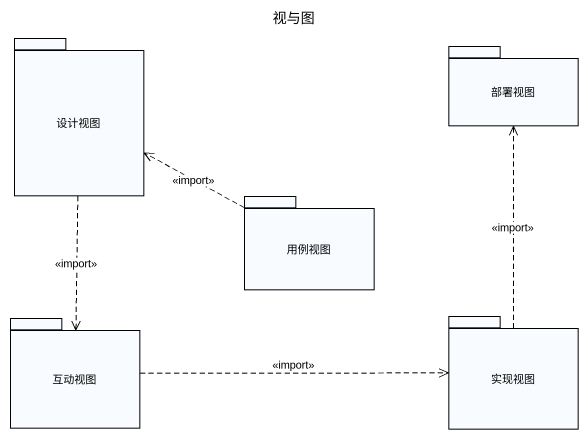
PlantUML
@startuml
title 视与图
package 设计视图 {
}
package 部署视图 {
}
package 用例视图 {
}
package 互动视图 {
}
package 实现视图 {
}
设计视图 ..> 互动视图 : <<import>>
用例视图 .left.> 设计视图 : <<import>>
互动视图 .right.> 实现视图 : <<import>>
实现视图 .up.> 部署视图 : <<import>>
@enduml
